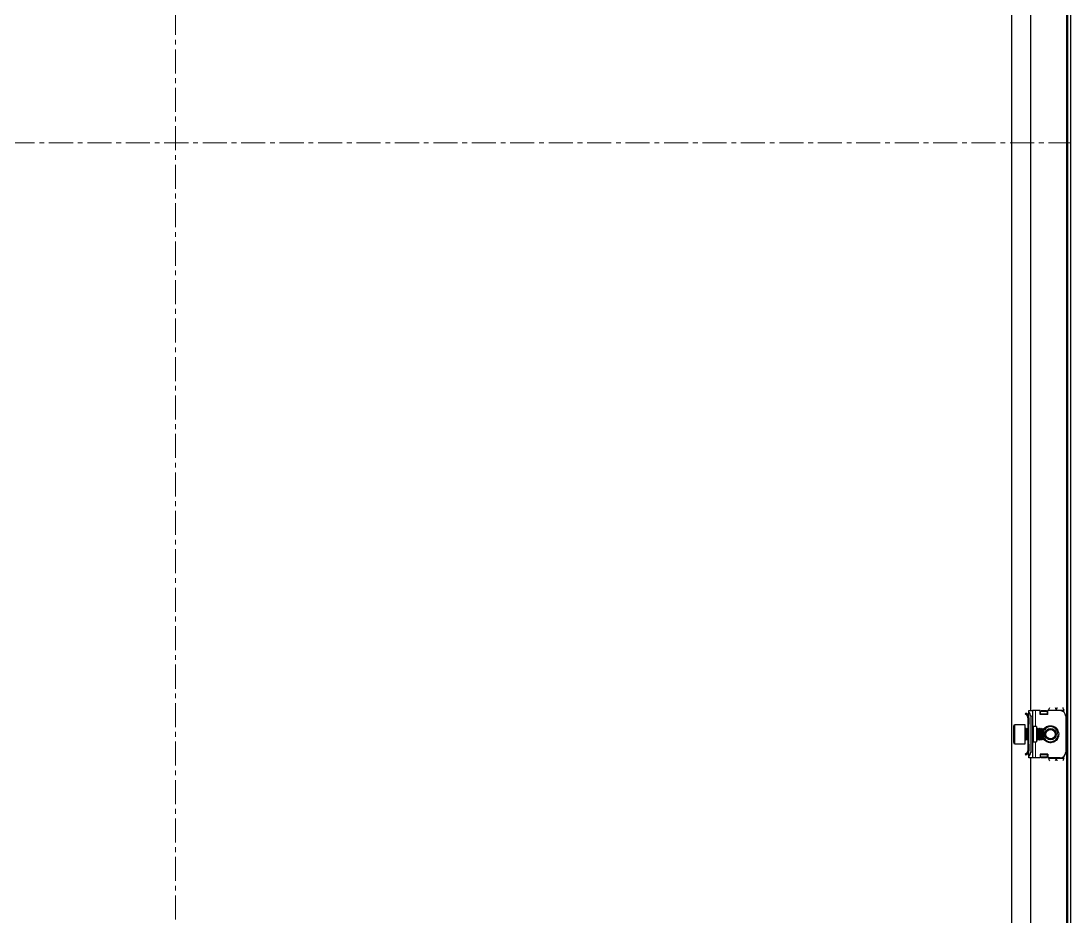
# Model space of a CAD drawing. Header units: millimetres. Extents: x -413 to 1878, y -693 to 1285.
# Drawn here: x 1323 to 1878, y -135 to 339 of the extents above; entities that cross this region are included whole.
import ezdxf

# ---------------------------------------------------------------- set-up
doc = ezdxf.new("R2010")
doc.units = ezdxf.units.MM
doc.linetypes.add('CENTERX2', pattern=[20.32, 12.7, -2.54, 2.54, -2.54])
doc.layers.add('FORMAT', color=7, linetype='Continuous')

msp = doc.modelspace()

# ---------------------------------------------------------------- linework, layer by layer
at = {"color": 7, "linetype": 'Continuous', "lineweight": 25}
for p, q in [((1876.56, 1154.72), (1876.56, -606.28)), ((1878.06, 1154.72), (1878.06, -606.28)), ((1847.06, -575.28), (1847.06, 1123.72)), ((1857.06, -25.78), (1857.06, 574.22)), ((1854.5, -27.14), (1854.15, -27.49)), ((1855.12, -28.47), (1854.15, -27.49)), ((1855.48, -28.11), (1854.5, -27.14)), ((1855.86, -27.07), (1856.06, -26.86)), ((1856.06, -25.78), (1858.06, -25.78)), ((1856.06, -26.54), (1856.06, -25.78)), ((1856.06, -50.01), (1856.06, -26.54)), ((1858.06, -25.78), (1858.06, -28.78)), ((1859.56, -25.78), (1858.06, -25.78)), ((1862.06, -25.78), (1859.56, -25.78)), ((1862.06, -27.78), (1862.06, -25.78)), ((1862.31, -26.16), (1862.81, -25.8)), ((1862.81, -26.16), (1862.31, -26.51)), ((1862.31, -26.51), (1862.31, -26.16)), ((1862.31, -27.43), (1862.31, -26.51)), ((1862.31, -27.78), (1862.31, -27.43)), ((1862.81, -25.8), (1862.81, -26.16)), ((1862.81, -25.8), (1865.31, -25.8)), ((1862.81, -26.16), (1865.31, -26.16)), ((1865.31, -26.16), (1865.31, -25.8)), ((1865.31, -25.8), (1865.81, -26.16)), ((1865.81, -26.51), (1865.31, -26.16)), ((1865.81, -26.16), (1865.81, -26.51)), ((1865.81, -26.51), (1865.81, -27.43)), ((1865.81, -27.43), (1865.81, -27.78)), ((1865.86, -25.9), (1865.86, -27.78)), ((1866.06, -25.9), (1865.86, -25.9)), ((1866.06, -27.78), (1866.06, -25.78)), ((1872.56, -25.78), (1866.06, -25.78)), ((1866.56, -25.78), (1866.56, -25.53)), ((1874.56, -26.54), (1874.56, -25.53)), ((1854.06, -33.28), (1848.66, -33.28)), ((1854.06, -35.58), (1854.06, -33.28)), ((1855.12, -28.47), (1855.48, -28.11)), ((1855.56, -27.78), (1855.56, -28.17)), ((1855.56, -29.53), (1856.06, -29.53)), ((1855.56, -29.53), (1855.56, -33.03)), ((1856.06, -33.03), (1855.56, -33.03)), ((1855.56, -33.03), (1855.56, -35.28)), ((1856.06, -29.53), (1856.06, -33.03)), ((1857.06, -28.78), (1857.06, -47.78)), ((1858.06, -28.78), (1858.06, -47.78)), ((1866.06, -27.78), (1862.06, -27.78)), ((1875.56, -28.78), (1875.56, -47.78)), ((1848.06, -35.91), (1848.06, -33.88)), ((1848.06, -42.68), (1848.06, -35.91)), ((1854.06, -43.28), (1854.06, -35.58)), ((1854.68, -35.28), (1854.31, -35.28)), ((1855.06, -35.83), (1854.68, -35.28)), ((1854.68, -40.81), (1854.68, -35.28)), ((1855.45, -35.28), (1855.06, -35.83)), ((1855.06, -40.34), (1855.06, -35.83)), ((1855.68, -35.28), (1855.45, -35.28)), ((1855.45, -40.81), (1855.45, -35.28)), ((1856.06, -35.83), (1855.68, -35.28)), ((1855.68, -40.81), (1855.68, -35.28)), ((1860.06, -34.28), (1858.56, -34.28)), ((1860.06, -34.28), (1860.06, -42.28)), ((1860.45, -35.28), (1860.06, -35.83)), ((1860.68, -35.28), (1860.45, -35.28)), ((1860.45, -40.81), (1860.45, -35.28)), ((1861.06, -35.83), (1860.68, -35.28)), ((1860.68, -40.81), (1860.68, -35.28)), ((1861.45, -35.28), (1861.06, -35.83)), ((1861.06, -40.34), (1861.06, -35.83)), ((1861.68, -35.28), (1861.45, -35.28)), ((1861.45, -40.81), (1861.45, -35.28)), ((1862.06, -35.83), (1861.68, -35.28)), ((1861.68, -40.81), (1861.68, -35.28)), ((1862.45, -35.28), (1862.06, -35.83)), ((1862.06, -40.34), (1862.06, -35.83)), ((1862.68, -35.28), (1862.45, -35.28)), ((1862.45, -40.81), (1862.45, -35.28)), ((1863.06, -35.83), (1862.68, -35.28)), ((1862.68, -40.81), (1862.68, -35.28)), ((1863.45, -35.28), (1863.06, -35.83)), ((1863.06, -40.34), (1863.06, -35.83)), ((1863.51, -35.28), (1863.45, -35.28)), ((1863.45, -40.81), (1863.45, -35.28)), ((1864.06, -35.83), (1863.51, -35.28)), ((1863.51, -36.66), (1863.51, -35.28)), ((1863.51, -41.28), (1863.51, -36.66)), ((1864.06, -36.96), (1864.06, -35.83)), ((1864.06, -40.72), (1864.06, -36.96)), ((1848.66, -43.28), (1854.06, -43.28)), ((1854.31, -41.28), (1854.68, -41.28)), ((1854.68, -41.28), (1855.06, -40.72)), ((1854.68, -41.28), (1854.68, -40.81)), ((1855.06, -40.72), (1855.06, -40.34)), ((1855.06, -40.72), (1855.45, -41.28)), ((1855.45, -41.28), (1855.45, -40.81)), ((1855.45, -41.28), (1855.68, -41.28)), ((1855.56, -41.28), (1855.56, -43.53)), ((1855.56, -43.53), (1856.06, -43.53)), ((1855.56, -43.53), (1855.56, -47.03)), ((1855.68, -41.28), (1856.06, -40.72)), ((1855.68, -41.28), (1855.68, -40.81)), ((1856.06, -43.53), (1856.06, -47.03)), ((1858.56, -42.28), (1860.06, -42.28)), ((1860.06, -40.72), (1860.45, -41.28)), ((1860.45, -41.28), (1860.45, -40.81)), ((1860.45, -41.28), (1860.68, -41.28)), ((1860.68, -41.28), (1861.06, -40.72)), ((1860.68, -41.28), (1860.68, -40.81)), ((1861.06, -40.72), (1861.06, -40.34)), ((1861.06, -40.72), (1861.45, -41.28)), ((1861.45, -41.28), (1861.45, -40.81)), ((1861.45, -41.28), (1861.68, -41.28)), ((1861.68, -41.28), (1862.06, -40.72)), ((1861.68, -41.28), (1861.68, -40.81)), ((1862.06, -40.72), (1862.06, -40.34)), ((1862.06, -40.72), (1862.45, -41.28)), ((1862.45, -41.28), (1862.45, -40.81)), ((1862.45, -41.28), (1862.68, -41.28)), ((1862.68, -41.28), (1863.06, -40.72)), ((1862.68, -41.28), (1862.68, -40.81)), ((1863.06, -40.72), (1863.06, -40.34)), ((1863.06, -40.72), (1863.45, -41.28)), ((1863.45, -41.28), (1863.45, -40.81)), ((1863.45, -41.28), (1863.51, -41.28)), ((1863.51, -41.28), (1864.06, -40.72)), ((1855.12, -48.09), (1854.15, -49.06)), ((1854.5, -49.42), (1854.15, -49.06)), ((1855.48, -48.44), (1854.5, -49.42)), ((1855.12, -48.09), (1855.48, -48.44)), ((1855.56, -47.03), (1856.06, -47.03)), ((1855.56, -48.78), (1855.56, -48.32)), ((1856.06, -49.69), (1855.86, -49.49)), ((1858.06, -47.78), (1858.06, -50.78)), ((1866.06, -48.78), (1862.06, -48.78)), ((1862.06, -48.78), (1862.06, -50.78)), ((1862.31, -49.13), (1862.31, -48.78)), ((1862.31, -50.05), (1862.31, -49.13)), ((1865.81, -48.78), (1865.81, -49.13)), ((1865.81, -49.13), (1865.81, -50.05)), ((1865.86, -48.78), (1865.86, -50.66)), ((1866.06, -48.78), (1866.06, -50.78)), ((1856.06, -50.78), (1856.06, -50.01)), ((1858.06, -50.78), (1856.06, -50.78)), ((1857.06, -525.78), (1857.06, -50.78)), ((1859.56, -50.78), (1858.06, -50.78)), ((1862.06, -50.78), (1859.56, -50.78)), ((1862.31, -50.05), (1862.81, -50.4)), ((1862.31, -50.4), (1862.31, -50.05)), ((1862.81, -50.75), (1862.31, -50.4)), ((1865.31, -50.4), (1862.81, -50.4)), ((1862.81, -50.4), (1862.81, -50.75)), ((1865.31, -50.75), (1862.81, -50.75)), ((1865.31, -50.4), (1865.81, -50.05)), ((1865.31, -50.75), (1865.31, -50.4)), ((1865.81, -50.4), (1865.31, -50.75)), ((1865.81, -50.05), (1865.81, -50.4)), ((1865.86, -50.66), (1866.06, -50.66)), ((1872.56, -50.78), (1866.06, -50.78)), ((1866.56, -51.03), (1866.56, -50.78)), ((1874.56, -51.03), (1874.56, -50.01))]:
    msp.add_line(p, q, dxfattribs=at)
at = {"color": 8, "linetype": 'Continuous', "lineweight": 18}
for p, q in [((1875.96, 1152.62), (1875.96, -604.18)), ((1856.06, -27.28), (1855.86, -27.07)), ((1859.56, -25.78), (1859.56, -34.28)), ((1865.81, -27.43), (1862.31, -27.43)), ((1866.56, -25.53), (1870.56, -25.53)), ((1874.56, -25.53), (1870.56, -25.53)), ((1848.66, -33.28), (1848.66, -35.58)), ((1856.06, -27.78), (1855.56, -27.78)), ((1858.06, -28.78), (1857.06, -28.78)), ((1848.66, -35.58), (1848.66, -43.28)), ((1854.31, -35.28), (1854.31, -41.28)), ((1858.56, -34.28), (1858.56, -42.28)), ((1859.56, -42.28), (1859.56, -50.78)), ((1856.06, -48.78), (1855.56, -48.78)), ((1856.06, -49.28), (1855.86, -49.49)), ((1857.06, -47.78), (1858.06, -47.78)), ((1862.31, -49.13), (1865.81, -49.13)), ((1870.56, -51.03), (1866.56, -51.03)), ((1874.56, -51.03), (1870.56, -51.03))]:
    msp.add_line(p, q, dxfattribs=at)
at = {"color": 7, "linetype": 'Continuous', "lineweight": 25}
for radius in [3, 2.76, 2.45]:
    msp.add_circle((1867.56, -38.28), radius, dxfattribs=at)
for centre, radius, start, end in [((1856.56, -27.78), 1, 135, 180), ((1854.06, -28.78), 3, 360, 48.1897), ((1872.56, -28.78), 3, 360, 90), ((1848.66, -33.88), 0.6, 90, 180), ((1854.31, -35.03), 0.25, 180, 270), ((1858.56, -33.78), 0.5, 180, 270), ((1867.56, -38.28), 4, 270, 151.045), ((1848.66, -42.68), 0.6, 180, 270), ((1854.31, -41.53), 0.25, 90, 180), ((1858.56, -42.78), 0.5, 90, 180), ((1867.56, -38.28), 4, 208.955, 270), ((1856.56, -48.78), 1, 180, 225), ((1854.06, -47.78), 3, 311.8103, 360), ((1872.56, -47.78), 3, 270, 360)]:
    msp.add_arc(centre, radius, start, end, dxfattribs=at)
at = {"color": 8, "linetype": 'Continuous', "lineweight": 18}
for start, end in [(215.4622, 90), (90, 144.5378)]:
    msp.add_arc((1867.56, -38.28), 4.5, start, end, dxfattribs=at)
at = {"color": 7, "linetype": 'Continuous', "lineweight": 25}
for points, knots in [([(1866.56, -25.53), (1866.66, -25.28), (1866.85, -24.8), (1867.04, -24.4), (1867.14, -24.21)], [0, 0, 0, 0, 0.502065, 1, 1, 1, 1]), ([(1869.99, -24.22), (1870.07, -24.37), (1870.25, -24.72), (1870.44, -25.21), (1870.55, -25.49), (1870.56, -25.53)], [0, 0, 0, 0, 0.415483, 0.917152, 1, 1, 1, 1]), ([(1870.56, -25.53), (1870.66, -25.28), (1870.85, -24.8), (1871.04, -24.4), (1871.14, -24.21)], [0, 0, 0, 0, 0.502065, 1, 1, 1, 1]), ([(1873.99, -24.22), (1874.07, -24.37), (1874.25, -24.72), (1874.44, -25.21), (1874.55, -25.49), (1874.56, -25.53)], [0, 0, 0, 0, 0.415483, 0.917152, 1, 1, 1, 1]), ([(1855.56, -29.53), (1855.54, -29.34), (1855.51, -29.05), (1855.33, -28.7), (1855.19, -28.55), (1855.12, -28.47)], [0, 0, 0, 0, 0.485042, 0.738404, 1, 1, 1, 1]), ([(1856.06, -29.53), (1856.04, -29.29), (1855.99, -28.8), (1855.7, -28.35), (1855.51, -28.14), (1855.48, -28.11)], [0, 0, 0, 0, 0.461863, 0.923726, 1, 1, 1, 1]), ([(1855.12, -48.09), (1855.24, -47.94), (1855.43, -47.71), (1855.55, -47.33), (1855.56, -47.13), (1855.56, -47.03)], [0, 0, 0, 0, 0.485042, 0.738404, 1, 1, 1, 1]), ([(1855.48, -48.44), (1855.63, -48.25), (1855.94, -47.88), (1856.06, -47.35), (1856.06, -47.07), (1856.06, -47.03)], [0, 0, 0, 0, 0.4618628, 0.9237257, 1, 1, 1, 1]), ([(1867.14, -52.34), (1867.06, -52.18), (1866.88, -51.84), (1866.69, -51.35), (1866.58, -51.07), (1866.56, -51.03)], [0, 0, 0, 0, 0.415483, 0.917152, 1, 1, 1, 1]), ([(1870.56, -51.03), (1870.47, -51.27), (1870.28, -51.76), (1870.09, -52.15), (1869.99, -52.35)], [0, 0, 0, 0, 0.502065, 1, 1, 1, 1]), ([(1871.14, -52.34), (1871.06, -52.18), (1870.88, -51.84), (1870.69, -51.35), (1870.58, -51.07), (1870.56, -51.03)], [0, 0, 0, 0, 0.4154826, 0.9171518, 1, 1, 1, 1]), ([(1874.56, -51.03), (1874.47, -51.27), (1874.28, -51.76), (1874.09, -52.15), (1873.99, -52.35)], [0, 0, 0, 0, 0.502065, 1, 1, 1, 1])]:
    msp.add_open_spline(points, degree=3, knots=knots, dxfattribs=at)
at = {"layer": 'FORMAT', "linetype": 'CENTERX2', "lineweight": 18}
for p, q in [((1405.06, 1156.72), (1405.06, -608.28)), ((931.76, 274.22), (1878.36, 274.22))]:
    msp.add_line(p, q, dxfattribs=at)

doc.saveas('drawing.dxf')
